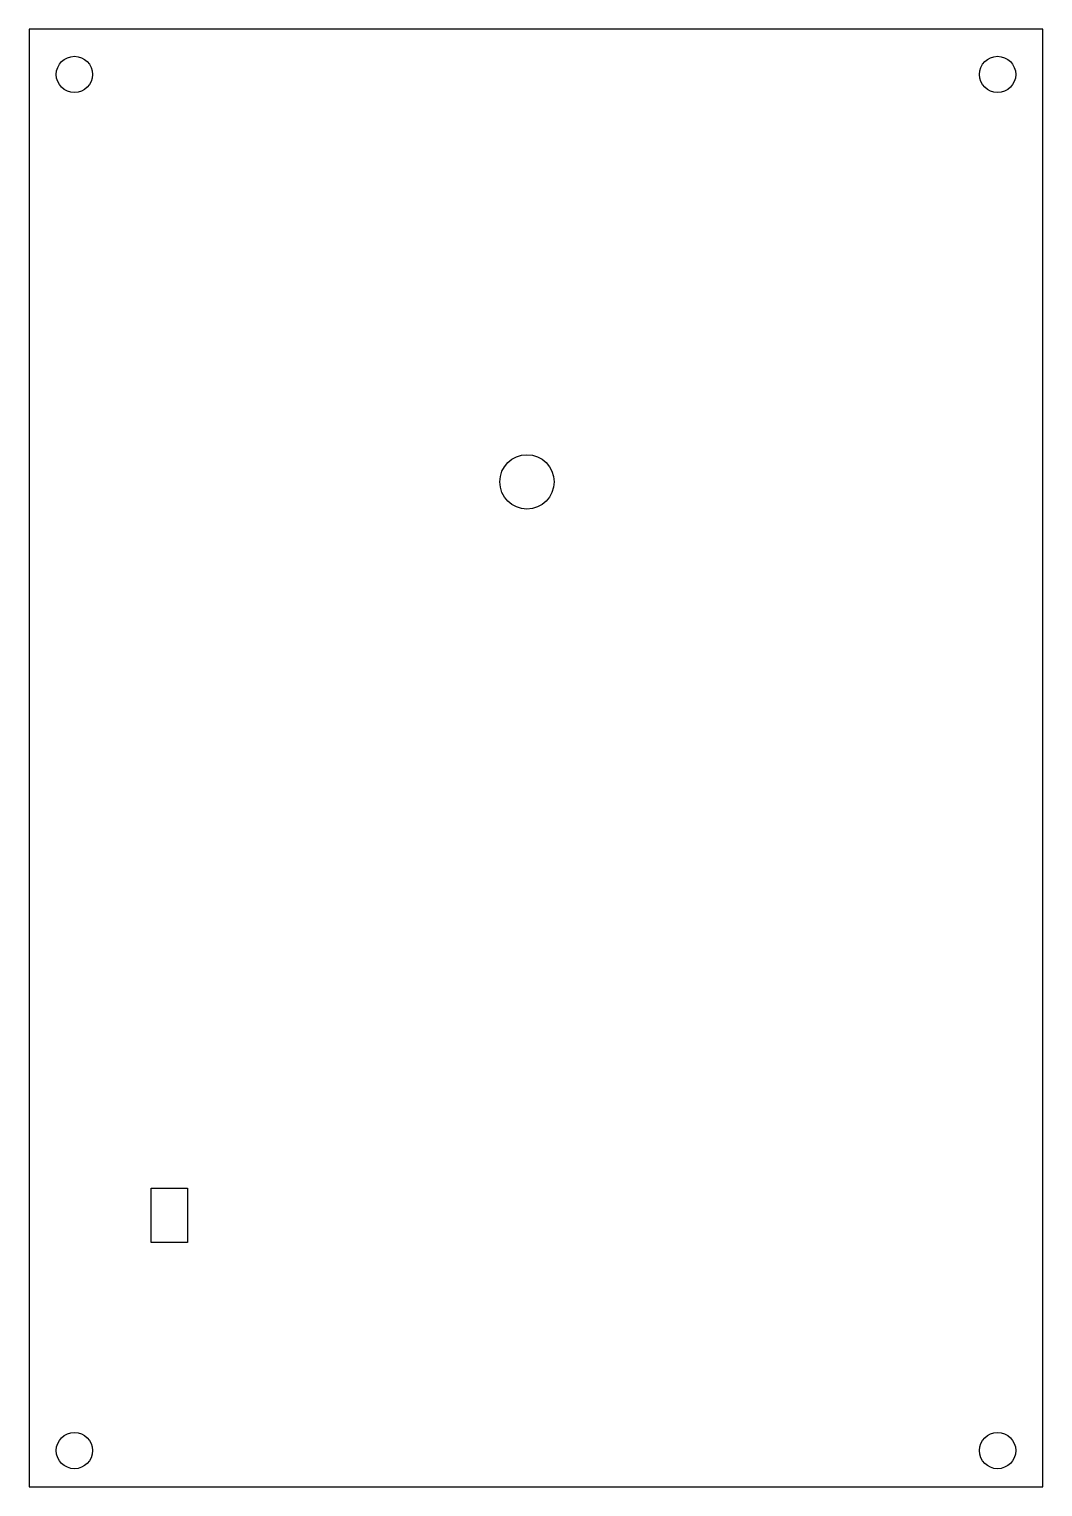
# Model space of a CAD drawing. Header units: millimetres. Extents: x 0 to 112, y -161 to 0.
import ezdxf

# ---------------------------------------------------------------- set-up
doc = ezdxf.new("R2010")
doc.units = ezdxf.units.MM
doc.layers.get('0').update_dxf_attribs({"linetype": 'CONTINUOUS'})

msp = doc.modelspace()

# ---------------------------------------------------------------- linework, layer by layer
for points in [[(112, 0), (0, 0), (0, -161), (112, -161)], [(17.49, -134), (13.49, -134), (13.49, -128), (17.49, -128)]]:
    msp.add_lwpolyline(points, close=True)
for centre, radius in [((5, -5), 2), ((107, -5), 2), ((55, -50), 3), ((5, -157), 2), ((107, -157), 2)]:
    msp.add_circle(centre, radius)

doc.saveas('drawing.dxf')
